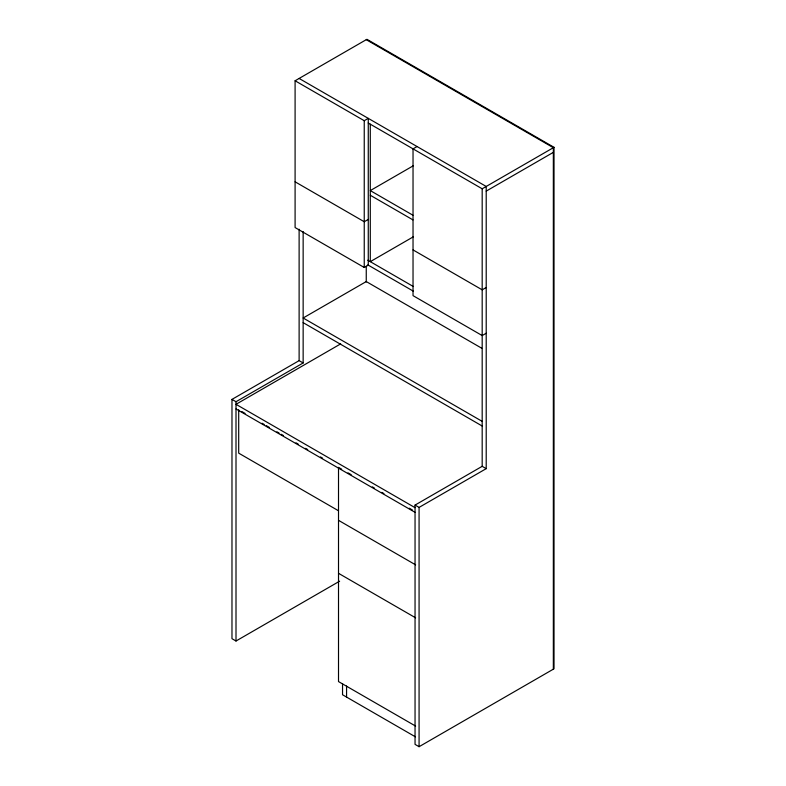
<?xml version="1.0" encoding="UTF-8"?>
<svg xmlns="http://www.w3.org/2000/svg" width="786" height="786" viewBox="0 0 786 786"><rect width="100%" height="100%" fill="white"/><g stroke="black" fill="none" stroke-linecap="round" stroke-linejoin="round"><path stroke-width="1.18" d="M295.094 80.771L364.242 120.7L368.27 118.372L368.27 265.147L364.242 267.476L295.094 227.557L295.094 80.771L366.924 39.3L554.022 147.316L554.022 668.788L419.076 746.7L415.047 744.371L415.047 505.084L482.182 466.324L486.21 468.653L486.21 186.459L299.122 78.453M486.21 333.244L482.182 335.563L413.033 295.644L413.033 148.868L417.061 146.54M413.298 165.767L370.285 190.595L412.964 215.236M368.27 219.412L364.242 221.74L295.094 181.812M413.033 148.868L482.182 188.787L554.022 147.316M486.21 191.116L553.344 152.356M413.298 236.832L370.285 261.659L370.285 124.188M339.621 581.188L236.006 641.012L231.978 638.684L231.978 399.396L299.122 360.636L303.15 362.965L303.15 231.565M231.978 399.396L236.006 401.725L303.15 362.965M340.682 343.875L236.006 404.309L415.047 507.668M486.21 287.499L482.182 289.828L413.033 249.909M415.047 505.084L419.076 507.412L486.21 468.653M366.256 39.683L553.344 147.699L553.344 669.181M368.212 122.989L412.866 148.77M370.285 195.252L412.964 219.893M367.769 260.205L413.318 286.507M367.769 264.862L413.318 291.164M481.73 348.227L366.256 281.565L303.15 317.996L482.182 421.365M303.15 322.653L482.182 426.012M241.882 411.569L245.065 413.407M262.052 423.222L264.184 424.45M266.307 425.668L269.49 427.515M276.918 431.799L279.05 433.027M281.172 434.255L283.294 435.483M296.037 442.832L298.159 444.061M305.587 448.354L307.719 449.582M320.452 456.931L322.584 458.159M341.674 469.183L338.511 467.356L338.511 681.58L415.617 726.097M348.011 472.848L351.185 474.675M372.309 486.868L374.421 488.096M381.819 492.36L383.932 493.579M409.28 508.218L412.444 510.045M236.006 408.956L415.047 512.325M338.511 510.772L238.698 453.149L238.698 409.732M338.511 520.332L415.617 564.849M338.511 573.308L415.617 617.825M415.401 736.826L342.539 694.755L342.539 683.712M482.182 188.787L482.182 466.324M419.076 507.412L419.076 746.7M366.256 266.189L366.256 281.997M364.242 120.7L364.242 267.476M346.567 686.031L346.567 697.084M299.122 229.237L299.122 360.636M236.006 401.725L236.006 641.012"/></g></svg>
